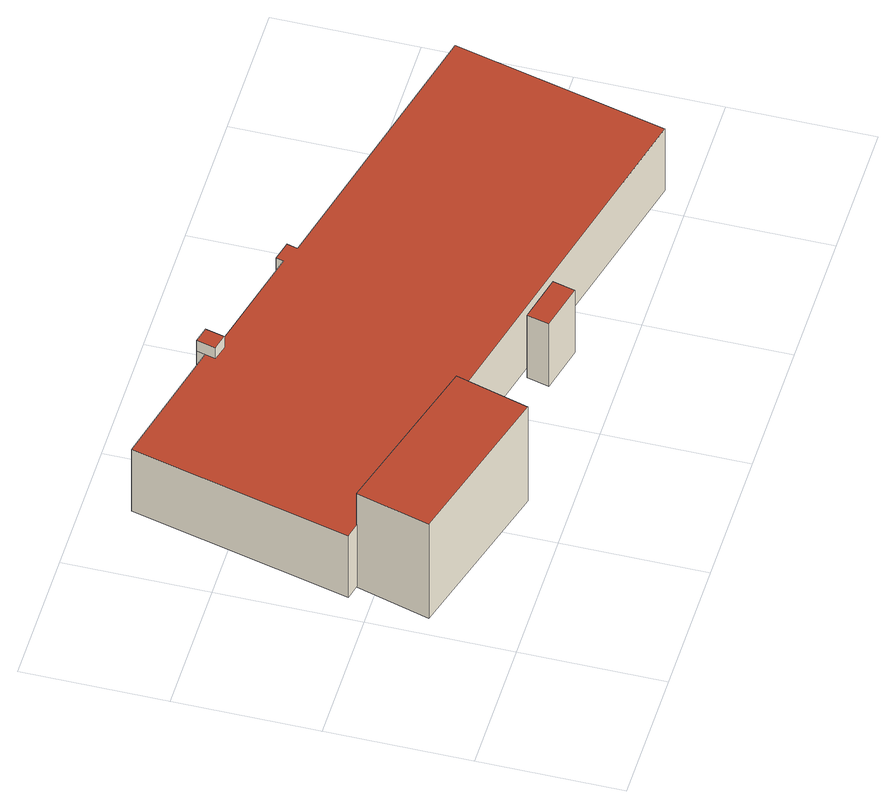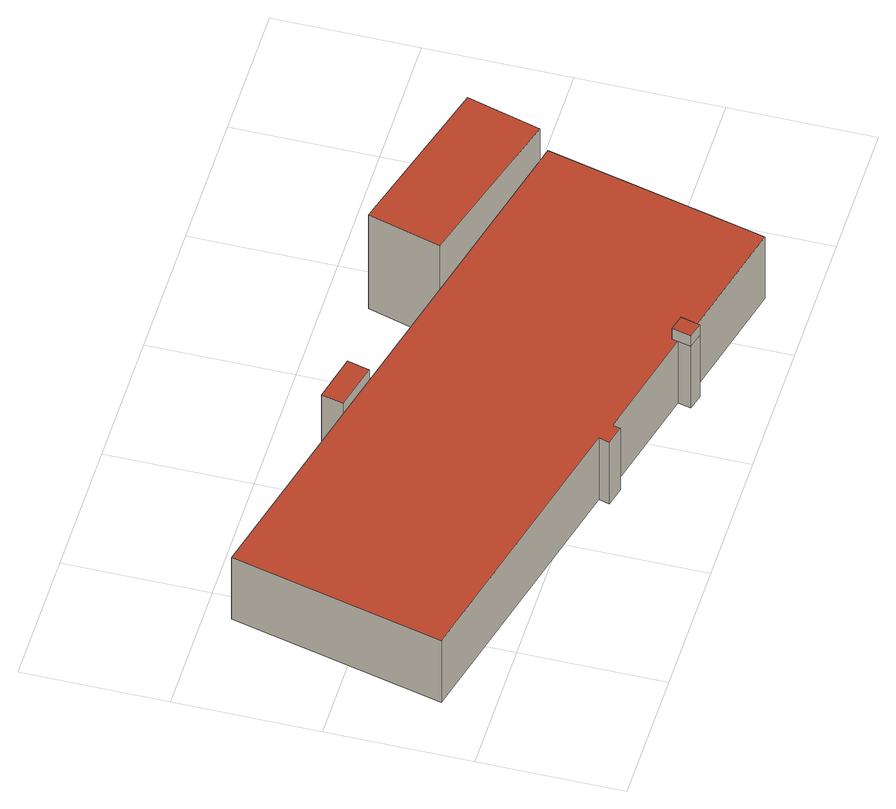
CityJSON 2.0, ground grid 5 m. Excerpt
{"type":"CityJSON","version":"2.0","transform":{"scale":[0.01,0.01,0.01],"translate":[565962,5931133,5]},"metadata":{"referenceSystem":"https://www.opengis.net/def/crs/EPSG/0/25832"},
"CityObjects":{
"building1":{"type":"Building","attributes":{"Grundfläche 2D":"176.429773","Grundhöhe NN":"5.619"},"children":["building1-1"],"geometry":[{"type":"Solid","lod":"3","boundaries":[[[[0,1,2,3,4,5,6,7,8,9,10,11]],[[12,13,14,15]],[[16,17,18,19]],[[7,6,20,21,22]],[[8,7,22,23]],[[9,8,23,24]],[[10,9,24,25]],[[11,10,25,26]],[[0,11,26,27]],[[1,0,27,28]],[[2,1,28,29]],[[3,2,29,30]],[[4,3,30,31]],[[5,4,31,32]],[[6,5,32,20]],[[14,21,33,15]],[[12,15,33,34]],[[13,12,34,35]],[[35,21,14,13]],[[36,37,19,18]],[[37,38,16,19]],[[38,39,17,16]],[[39,36,18,17]],[[30,29,28,27,26,25,24,23,22,21,20,32,31]],[[35,34,33,21]],[[39,38,37,36]]]],"semantics":{"surfaces":[{"type":"RoofSurface"},{"type":"WallSurface"},{"type":"GroundSurface"}],"values":[[0,0,0,1,1,1,1,1,1,1,1,1,1,1,1,1,1,1,1,1,1,1,1,2,2,2]]}}]},
"building1-1":{"type":"BuildingInstallation","parents":["building1"],"geometry":[{"type":"MultiSurface","lod":"3","boundaries":[[[40,41,42,43]],[[3,4,44,41,40]],[[42,41,44,45]],[[45,1,2,43,42]],[[2,3,40,43]]],"semantics":{"surfaces":[{"type":"RoofSurface"},{"type":"WallSurface"}],"values":[0,1,1,1,1]}}]}
},
"vertices":[
[1212,1099,341],[800,1200,341],[811,1245,341],[755,1259,341],[748,1229,341],[281,1342,341],[95,578,341],[2096,90,341],[2276,828,341],[1278,1071,341],[1287,1109,341],[1218,1126,341],[657,143,487],[730,399,487],[146,566,487],[73,309,487],[1348,252,344],[1182,292,344],[1163,214,344],[1329,174,344],[95,578,62],[146,566,62],[2096,90,62],[2276,828,62],[1278,1071,62],[1287,1109,62],[1218,1126,62],[1212,1099,62],[800,1200,62],[811,1245,62],[755,1259,62],[748,1229,62],[281,1342,62],[73,309,62],[657,143,62],[730,399,62],[1163,214,62],[1329,174,62],[1348,252,62],[1182,292,62],
[755,1259,389],[739,1192,389],[795,1178,389],[811,1245,389],[739,1192,341],[795,1178,341]
]}
